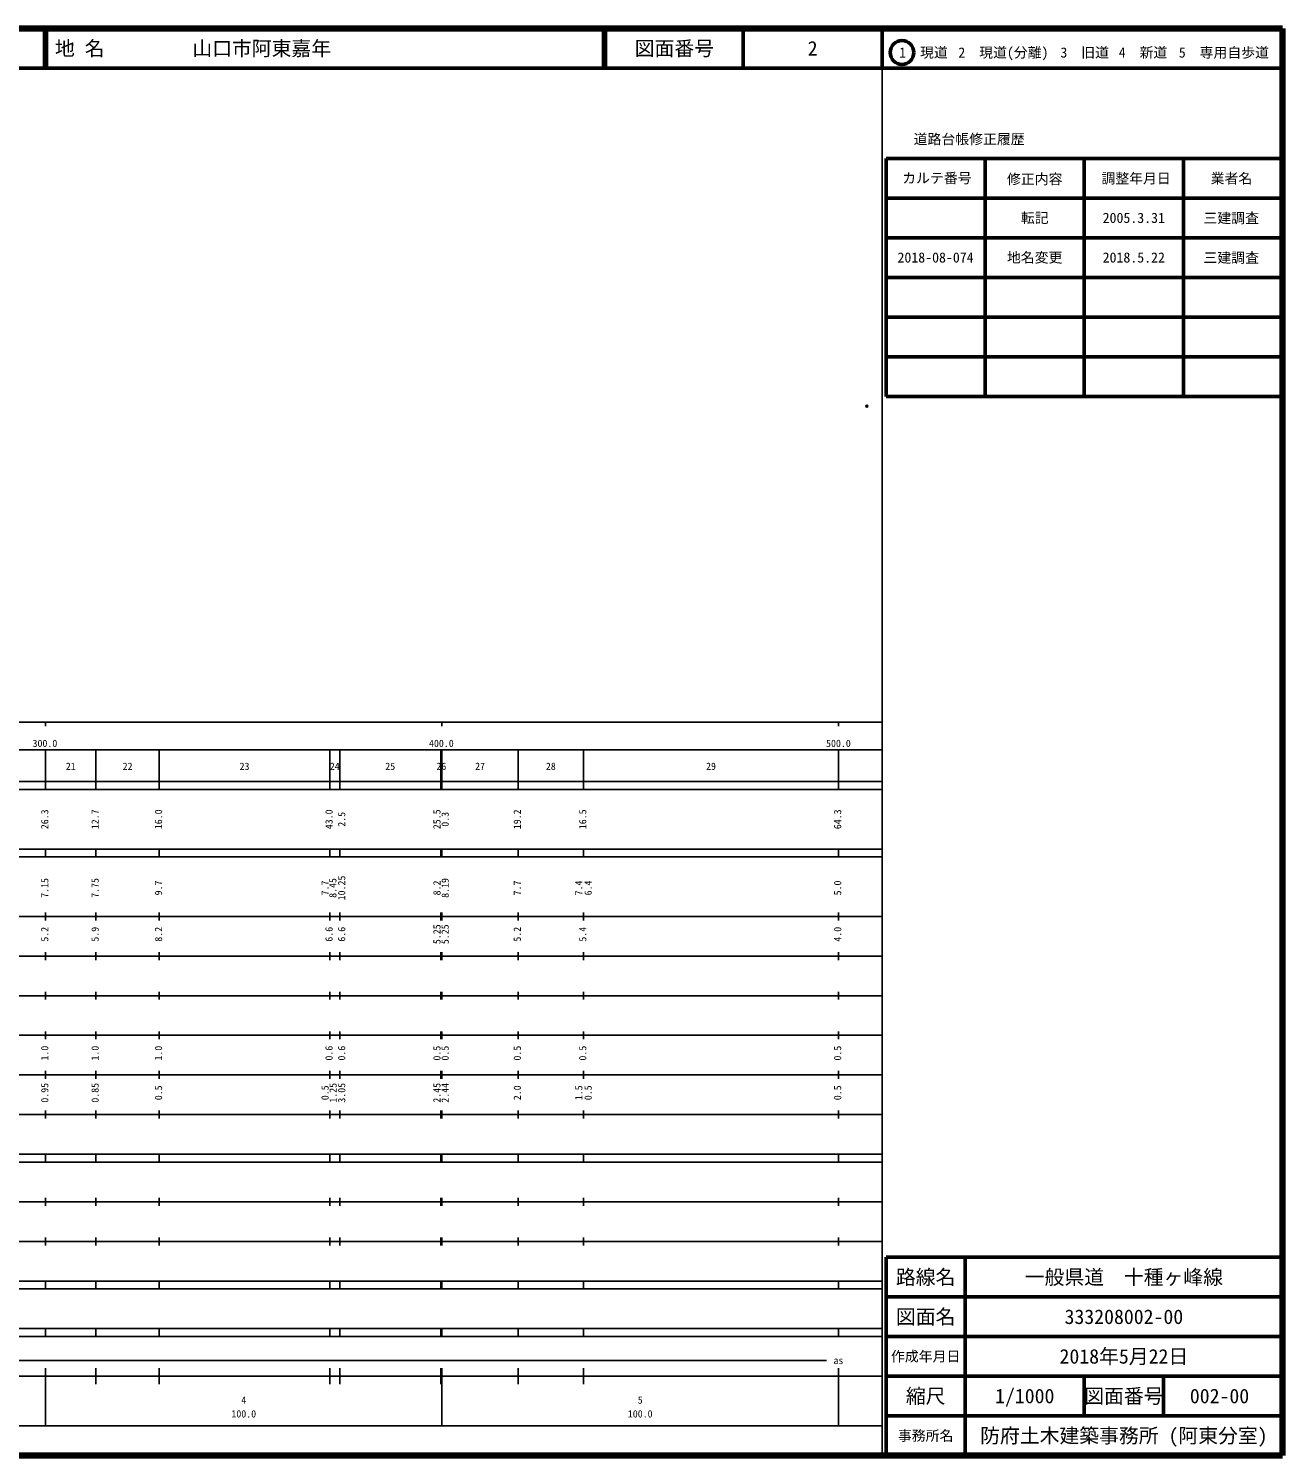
# Model space of a CAD drawing. Units: millimetres on the paper. Extents: x 40 to 680, y 20 to 380.
# Drawn here: x 363.7 to 680, y 20 to 380 of the extents above; entities that cross this region are included whole.
import ezdxf
from ezdxf.enums import TextEntityAlignment as Align

# ---------------------------------------------------------------- set-up
doc = ezdxf.new("R2010")
doc.units = ezdxf.units.MM
doc.header["$PDMODE"] = 32
doc.header["$PDSIZE"] = 0.5
doc.layers.add('M-OTRS', color=6, linetype='Continuous')
doc.layers.add('M-TTL-TXT', color=7, linetype='Continuous')
for name, color, linetype, lineweight in [('M-TTL', 2, 'Continuous', 140), ('M-TTL-BAND', 7, 'Continuous', 25), ('M-TTL-FRAM', 2, 'Continuous', 50), ('M-TTL-LINE', 7, 'Continuous', 50)]:
    doc.layers.add(name, color=color, linetype=linetype, lineweight=lineweight)
doc.styles.add('ＭＳ ゴシック', font='')
doc.styles.get('ＭＳ ゴシック').set_extended_font_data('MS Gothic')

msp = doc.modelspace()

# ---------------------------------------------------------------- linework, layer by layer
at = {"layer": 'M-OTRS'}
msp.add_point((575.158, 284.748), dxfattribs=at)
at = {"layer": 'M-TTL'}
for p, q in [((680, 380), (40, 380)), ((680, 20), (680, 380)), ((40, 20), (680, 20))]:
    msp.add_line(p, q, dxfattribs=at)
at = {"layer": 'M-TTL-BAND'}
for p, q in [((579, 20), (579, 370)), ((40, 205), (579, 205)), ((368, 205), (368, 204)), ((468, 205), (468, 204)), ((568, 205), (568, 204)), ((68, 198), (579, 198)), ((368, 188), (368, 198)), ((380.7, 188), (380.7, 198)), ((396.7, 188), (396.7, 198)), ((439.7, 188), (439.7, 198)), ((442.2, 188), (442.2, 198)), ((467.7, 188), (467.7, 198)), ((468, 188), (468, 198)), ((487.2, 188), (487.2, 198)), ((503.7, 188), (503.7, 198)), ((568, 188), (568, 198)), ((40, 190), (579, 190)), ((40, 188), (579, 188)), ((40, 173), (579, 173)), ((368, 171), (368, 173)), ((380.7, 171), (380.7, 173)), ((396.7, 171), (396.7, 173)), ((439.7, 171), (439.7, 173)), ((442.2, 171), (442.2, 173)), ((467.7, 171), (467.7, 173)), ((468, 171), (468, 173)), ((487.2, 171), (487.2, 173)), ((503.7, 171), (503.7, 173)), ((568, 171), (568, 173)), ((40, 171), (579, 171)), ((40, 156), (579, 156)), ((368, 155), (368, 157)), ((380.7, 155), (380.7, 157)), ((396.7, 155), (396.7, 157)), ((439.7, 155), (439.7, 157)), ((442.2, 155), (442.2, 157)), ((467.7, 155), (467.7, 157)), ((468, 155), (468, 157)), ((487.2, 155), (487.2, 157)), ((503.7, 155), (503.7, 157)), ((568, 155), (568, 157)), ((46, 146), (579, 146)), ((368, 145), (368, 147)), ((380.7, 145), (380.7, 147)), ((396.7, 145), (396.7, 147)), ((439.7, 145), (439.7, 147)), ((442.2, 145), (442.2, 147)), ((467.7, 145), (467.7, 147)), ((468, 145), (468, 147)), ((487.2, 145), (487.2, 147)), ((503.7, 145), (503.7, 147)), ((568, 145), (568, 147)), ((368, 135), (368, 137)), ((380.7, 135), (380.7, 137)), ((396.7, 135), (396.7, 137)), ((439.7, 135), (439.7, 137)), ((442.2, 135), (442.2, 137)), ((467.7, 135), (467.7, 137)), ((468, 135), (468, 137)), ((487.2, 135), (487.2, 137)), ((503.7, 135), (503.7, 137)), ((568, 135), (568, 137)), ((52, 136), (579, 136)), ((46, 126), (579, 126)), ((368, 125), (368, 127)), ((380.7, 125), (380.7, 127)), ((396.7, 125), (396.7, 127)), ((439.7, 125), (439.7, 127)), ((442.2, 125), (442.2, 127)), ((467.7, 125), (467.7, 127)), ((468, 125), (468, 127)), ((487.2, 125), (487.2, 127)), ((503.7, 125), (503.7, 127)), ((568, 125), (568, 127)), ((52, 116), (579, 116)), ((368, 115), (368, 117)), ((380.7, 115), (380.7, 117)), ((396.7, 115), (396.7, 117)), ((439.7, 115), (439.7, 117)), ((442.2, 115), (442.2, 117)), ((467.7, 115), (467.7, 117)), ((468, 115), (468, 117)), ((487.2, 115), (487.2, 117)), ((503.7, 115), (503.7, 117)), ((568, 115), (568, 117)), ((46, 106), (579, 106)), ((368, 105), (368, 107)), ((380.7, 105), (380.7, 107)), ((396.7, 105), (396.7, 107)), ((439.7, 105), (439.7, 107)), ((442.2, 105), (442.2, 107)), ((467.7, 105), (467.7, 107)), ((468, 105), (468, 107)), ((487.2, 105), (487.2, 107)), ((503.7, 105), (503.7, 107)), ((568, 105), (568, 107)), ((40, 96), (579, 96)), ((40, 94), (579, 94)), ((368, 94), (368, 96)), ((380.7, 94), (380.7, 96)), ((396.7, 94), (396.7, 96)), ((439.7, 94), (439.7, 96)), ((442.2, 94), (442.2, 96)), ((467.7, 94), (467.7, 96)), ((468, 94), (468, 96)), ((487.2, 94), (487.2, 96)), ((503.7, 94), (503.7, 96)), ((568, 94), (568, 96)), ((49, 84), (579, 84)), ((368, 83), (368, 85)), ((380.7, 83), (380.7, 85)), ((396.7, 83), (396.7, 85)), ((439.7, 83), (439.7, 85)), ((442.2, 83), (442.2, 85)), ((467.7, 83), (467.7, 85)), ((468, 83), (468, 85)), ((487.2, 83), (487.2, 85)), ((503.7, 83), (503.7, 85)), ((568, 83), (568, 85)), ((40, 74), (579, 74)), ((368, 73), (368, 75)), ((380.7, 73), (380.7, 75)), ((396.7, 73), (396.7, 75)), ((439.7, 73), (439.7, 75)), ((442.2, 73), (442.2, 75)), ((467.7, 73), (467.7, 75)), ((468, 73), (468, 75)), ((487.2, 73), (487.2, 75)), ((503.7, 73), (503.7, 75)), ((568, 73), (568, 75)), ((40, 64), (579, 64)), ((40, 62), (579, 62)), ((368, 62), (368, 64)), ((380.7, 62), (380.7, 64)), ((396.7, 62), (396.7, 64)), ((439.7, 62), (439.7, 64)), ((442.2, 62), (442.2, 64)), ((467.7, 62), (467.7, 64)), ((468, 62), (468, 64)), ((487.2, 62), (487.2, 64)), ((503.7, 62), (503.7, 64)), ((568, 62), (568, 64)), ((40, 52), (579, 52)), ((368, 50), (368, 52)), ((380.7, 50), (380.7, 52)), ((396.7, 50), (396.7, 52)), ((439.7, 50), (439.7, 52)), ((442.2, 50), (442.2, 52)), ((467.7, 50), (467.7, 52)), ((468, 50), (468, 52)), ((487.2, 50), (487.2, 52)), ((503.7, 50), (503.7, 52)), ((568, 50), (568, 52)), ((40, 50), (579, 50)), ((71, 44), (565, 44)), ((40, 40), (579, 40)), ((368, 27.5), (368, 42)), ((380.7, 38), (380.7, 42)), ((396.7, 38), (396.7, 42)), ((439.7, 38), (439.7, 42)), ((442.2, 38), (442.2, 42)), ((467.7, 38), (467.7, 42)), ((468, 27.5), (468, 42)), ((487.2, 38), (487.2, 42)), ((503.7, 38), (503.7, 42)), ((568, 27.5), (568, 42)), ((68, 27.5), (579, 27.5))]:
    msp.add_line(p, q, dxfattribs=at)
at = {"layer": 'M-TTL-FRAM'}
for p, q in [((580, 347.197), (580, 287.197)), ((580, 347.197), (680, 347.197)), ((580, 287.197), (680, 287.197)), ((680, 70), (580, 70)), ((580, 70), (580, 20))]:
    msp.add_line(p, q, dxfattribs=at)
at = {"layer": 'M-TTL-LINE'}
for p, q in [((367.75, 380), (367.75, 370)), ((368.25, 380), (368.25, 370)), ((508.747, 380), (508.747, 370)), ((509.247, 380), (509.247, 370)), ((543.997, 380), (543.997, 370)), ((579, 380), (579, 370)), ((40, 370), (680, 370)), ((605, 347.197), (605, 287.197)), ((630, 347.197), (630, 287.197)), ((655, 347.197), (655, 287.197)), ((580, 337.197), (680, 337.197)), ((580, 327.197), (680, 327.197)), ((580, 317.197), (680, 317.197)), ((580, 307.197), (680, 307.197)), ((580, 297.197), (680, 297.197)), ((600, 70), (600, 20)), ((680, 60), (580, 60)), ((680, 50), (580, 50)), ((680, 40), (580, 40)), ((630, 40), (630, 30)), ((650, 40), (650, 30)), ((680, 30), (580, 30))]:
    msp.add_line(p, q, dxfattribs=at)
msp.add_circle((584.031, 373.958), 3, dxfattribs=at)

# ---------------------------------------------------------------- texts
at = {"layer": 'M-TTL-BAND', "style": 'ＭＳ ゴシック'}
for s, p in [('300.0', (367.844, 198.195)), ('400.0', (467.844, 198.195)), ('500.0', (568, 198.195)), ('21', (374.35, 192.405)), ('22', (388.7, 192.405)), ('23', (418.2, 192.405)), ('24', (440.95, 192.405)), ('25', (454.95, 192.405)), ('26', (467.85, 192.405)), ('27', (477.6, 192.405)), ('28', (495.45, 192.405)), ('29', (535.85, 192.405)), ('as', (568, 42.5)), ('4', (418, 32.523)), ('5', (518, 32.523)), ('100.0', (418, 29.033)), ('100.0', (518, 29.033))]:
    msp.add_text(s, height=1.833, dxfattribs=at).set_placement(p, align=Align.BOTTOM_CENTER)
for s, p in [('26.3', (369.251, 180.5)), ('12.7', (381.951, 180.5)), ('16.0', (397.951, 180.5)), ('43.0', (440.951, 180.5)), ('2.5', (444.147, 180.5)), ('25.5', (468.178, 180.5)), ('0.3', (470.248, 180.5)), ('19.2', (488.451, 180.5)), ('16.5', (504.951, 180.5)), ('64.3', (569.251, 180.5)), ('10.25', (444.147, 163.174)), ('7.15', (369.251, 163.174)), ('7.75', (381.951, 163.174)), ('9.7', (397.951, 163.174)), ('7.7', (439.951, 163.174)), ('8.45', (441.924, 163.174)), ('8.2', (468.178, 163.174)), ('8.19', (470.248, 163.174)), ('7.7', (488.451, 163.174)), ('7.4', (503.951, 163.174)), ('6.4', (506.321, 163.174)), ('5.0', (569.251, 163.174)), ('5.2', (369.251, 151.5)), ('5.9', (381.951, 151.5)), ('8.2', (397.951, 151.5)), ('6.6', (440.951, 151.5)), ('6.6', (444.147, 151.5)), ('5.25', (468.178, 151.5)), ('5.25', (470.248, 151.5)), ('5.2', (488.451, 151.5)), ('5.4', (504.951, 151.5)), ('4.0', (569.251, 151.5)), ('1.0', (369.251, 121.5)), ('1.0', (381.951, 121.5)), ('1.0', (397.951, 121.5)), ('0.6', (440.951, 121.5)), ('0.6', (444.147, 121.5)), ('0.5', (468.178, 121.5)), ('0.5', (470.248, 121.5)), ('0.5', (488.451, 121.5)), ('0.5', (504.951, 121.5)), ('0.5', (569.251, 121.5)), ('0.95', (369.251, 111.5)), ('0.85', (381.951, 111.5)), ('0.5', (397.951, 111.5)), ('0.5', (439.951, 111.5)), ('1.25', (441.975, 111.5)), ('3.05', (444.147, 111.5)), ('2.45', (468.178, 111.5)), ('2.44', (470.248, 111.5)), ('2.0', (488.451, 111.5)), ('1.5', (503.951, 111.5)), ('0.5', (506.321, 111.5)), ('0.5', (569.251, 111.5))]:
    msp.add_text(s, height=1.833, rotation=90, dxfattribs=at).set_placement(p, align=Align.BOTTOM_CENTER)
at = {"layer": 'M-TTL-TXT', "style": 'ＭＳ ゴシック'}
for s, p in [('地 名', (370.38, 375)), ('山口市阿東嘉年', (405.024, 375))]:
    msp.add_text(s, height=3.666, dxfattribs=at).set_placement(p, align=Align.MIDDLE_LEFT)
for s, height, p in [('図面番号', 3.666, (526.622, 375)), ('2', 3.666, (561.497, 375)), ('1\u3000現道', 2.566, (589.448, 373.958)), ('2\u3000現道(分離)', 2.566, (609.619, 373.958)), ('3\u3000旧道', 2.566, (630.121, 373.958)), ('4\u3000新道', 2.566, (644.824, 373.958)), ('5\u3000専用自歩道', 2.566, (665.228, 373.958)), ('道路台帳修正履歴', 2.566, (600.968, 352.113)), ('カルテ番号', 2.566, (592.839, 342.277)), ('修正内容', 2.566, (617.509, 342.023)), ('調整年月日', 2.566, (643.089, 342.197)), ('業者名', 2.566, (667.134, 342.197)), ('転記', 2.566, (617.5, 332.245)), ('2005.3.31', 2.566, (642.5, 332.245)), ('三建調査', 2.566, (667.077, 332.189)), ('2018-08-074', 2.566, (592.5, 322.245)), ('地名変更', 2.566, (617.5, 322.245)), ('2018.5.22', 2.566, (642.5, 322.245)), ('三建調査', 2.566, (667.077, 322.189)), ('路線名', 3.666, (590, 65)), ('路線名', 3.666, (590, 65)), ('一般県道\u3000十種ヶ峰線', 3.666, (640, 65)), ('図面名', 3.666, (590, 55)), ('図面名', 3.666, (590, 55)), ('333208002-00', 3.666, (640, 55)), ('2018年5月22日', 3.666, (640, 45)), ('作成年月日', 2.566, (590, 45)), ('作成年月日', 2.566, (590, 45)), ('縮尺', 3.666, (590, 35)), ('縮尺', 3.666, (590, 35)), ('1/1000', 3.666, (615, 35)), ('図面番号', 3.666, (640, 35)), ('図面番号', 3.666, (640, 35)), ('002-00', 3.666, (664.125, 35)), ('事務所名', 2.566, (590, 25)), ('事務所名', 2.566, (590, 25)), ('防府土木建築事務所 (阿東分室)', 3.666, (640, 25))]:
    msp.add_text(s, height=height, dxfattribs=at).set_placement(p, align=Align.MIDDLE_CENTER)

doc.saveas('drawing.dxf')
